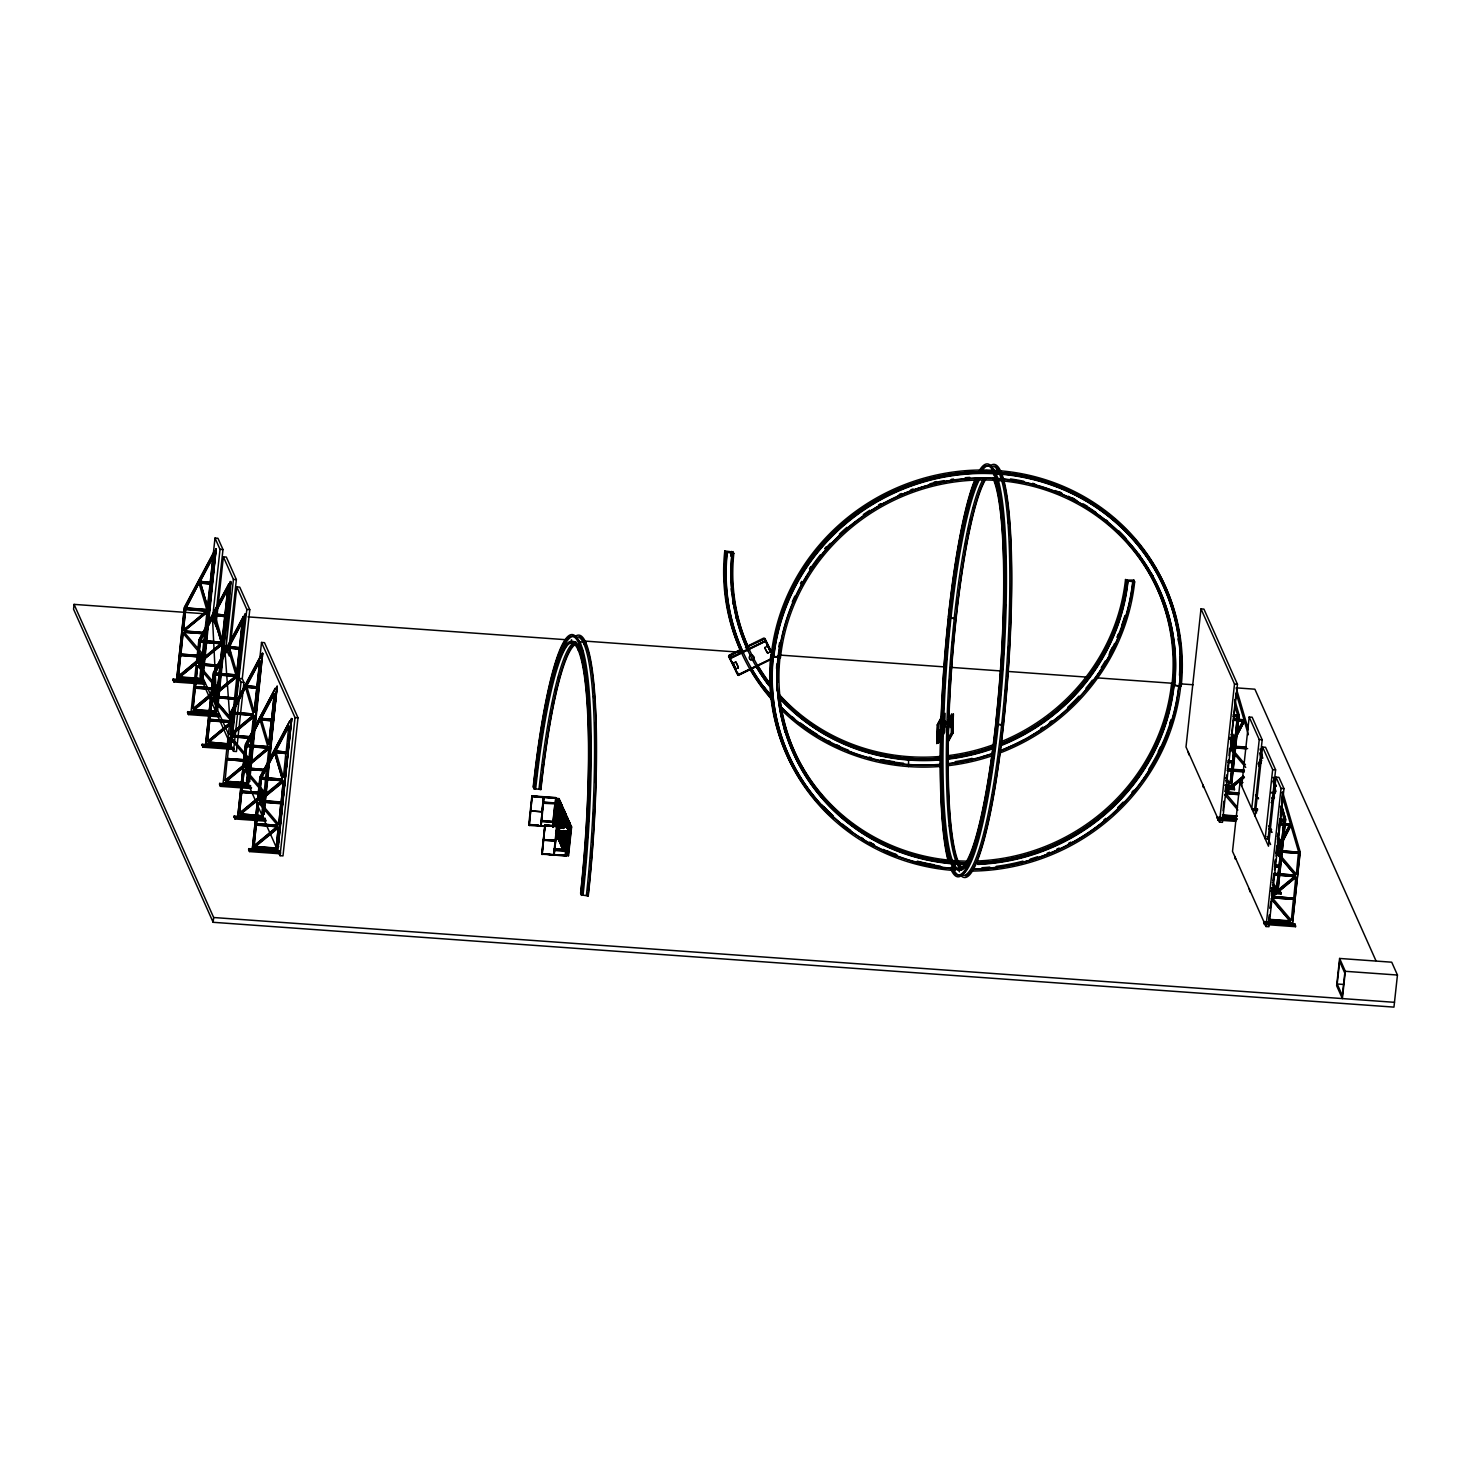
<?xml version="1.0" encoding="UTF-8"?>
<svg xmlns="http://www.w3.org/2000/svg" width="1471" height="1471" viewBox="0 0 1471 1471"><rect width="100%" height="100%" fill="white"/><g stroke="black" fill="none" stroke-linecap="round" stroke-linejoin="round"><path stroke-width="1.5" d="M938.682 736.732L939.362 730.002L938.847 731.105M944.161 726.784L944.676 725.828M945.136 723.567L950.045 723.934L951.02 720.441L950.854 727.612L951.498 720.514L951.002 721.636M947.618 742.046L952.656 732.852L953.208 714.41M936.825 743.168L943.04 732.227L936.788 743.609L937.523 724.89L936.77 742.873M554.88 813.408L556.406 799.36M558.686 833.634L555.633 833.34L558.502 833.45M554.824 826.15L557.325 801.474L554.714 825.727M560.083 836.797L557.031 836.484L559.881 836.521M557.454 801.566L560.341 801.916M558.134 810.356L559.679 813.334M562.86 842.791L561.536 839.794L558.447 839.628L561.536 810.907L562.933 814.29L566.004 814.327L564.386 827.658M560.616 808.609L559.09 822.785M561.37 845.696L564.294 846.211L561.352 845.899M563.062 814.217L561.499 828.338M563.228 843.655L561.848 840.382M566.721 824.128L567.42 817.471L564.331 817.196M566.096 838.562L566.74 832.531M566.648 828.136L567.126 823.539L570.215 823.76L567.089 852.5M568.542 826.867L565.452 856.14L541.769 853.787L544.987 825.029L571.612 826.904L568.505 855.626L541.788 853.787M541.769 853.511L554.181 855.166L557.252 826.592L545.263 825.819M565.158 855.203L565.728 856.214L568.891 826.647L555.339 797.815M944.308 721.286C946.221 735.941 941.569 717.83 950.965 724.835M944.731 721.323C944.106 718.823 948.17 727.373 951.057 722.243M950.928 726.417C951.461 729.156 948.078 720.165 944.621 725.35M942.966 731.62L942.801 732.668M952.969 732.337L952.822 733.385M560.249 842.718L558.447 839.573L559.403 830.784M561.665 811.128L559.863 826.445M564.459 817.416L563.338 828.449M567.144 823.686L570.215 824.054M943.481 713.472L937.248 725.001L943.389 713.674M942.929 732.062L943.407 713.858L942.874 732.448M948.078 729.083L948.611 726.49L948.06 730.848M542.229 811.698L530.884 810.907L542.211 811.918L543.424 796.951M997.448 472.651L997.43 470.573A207.098 198.401 -24 0 1 1180.404 684.493L1181.195 686.277L1179.521 686.148A205.407 196.783 -24 0 0 998.092 473.975L997.853 473.533M996.547 478.7L997.338 480.465A198.64 190.311 -24 0 1 1172.847 685.67L1174.52 685.799A200.332 191.929 -24 0 0 997.559 478.847L997.338 480.465A198.64 190.311 -24 0 0 780.457 657.555M209.084 614.087L74.065 604.379L73.55 609.178L213.148 922.299L1393.956 1007.12L1397.45 975.034L1391.731 962.199L1339.603 958.448L1336.643 985.735L1342.379 998.588L1345.34 971.301L1339.603 958.448M173.137 679.05L174.001 680.999L205.002 683.224L204.892 684.199L173.909 681.956L173.026 680.007L173.137 679.05L204.138 681.275M173.909 681.956L174.001 680.999M214.656 557.969L216.127 548.959L201.711 682.231L176.612 680.429L184.335 607.358L214.214 551.312L215.704 551.423L214.214 551.312L200.589 678.775L179.499 677.267L202.833 658.217M176.612 680.429L184.5 607.762L214.398 551.717L200.589 678.775M178.377 675.777L180.62 655.22L201.895 657.114L178.561 676.164L201.711 656.728M180.768 653.786L183.011 633.21L202.042 655.68L180.951 654.172L202.042 655.68M183.379 629.753L185.622 609.178L206.896 611.09L183.562 630.14L206.712 610.704M178.782 678.664L178.579 680.577L178.616 678.26L199.946 680.172L178.616 678.26M178.561 676.164L180.62 655.22M180.951 654.172L183.011 633.21M183.562 630.14L185.622 609.178M219.436 716.8L188.435 714.575L187.571 712.626L187.681 711.67L218.664 713.895M188.435 714.575L187.681 711.67M192.922 708.397L195.165 687.84L216.439 689.734L193.106 708.783L216.255 689.347M195.312 686.387L197.555 665.83L216.586 688.299L195.496 686.792L216.586 688.299M200.166 641.797L198.107 662.759L221.441 643.71L200.166 641.797L198.107 662.759M193.106 708.783L195.165 687.84M195.496 686.792L197.555 665.83M193.161 710.879L193.124 713.196L193.161 710.879L214.306 712.405L214.27 714.704L214.306 712.405M201.729 660.314L200.001 676.164L233.503 751.313L236.463 751.516L243.947 682.47L242.127 678.352M202.465 653.529L206.878 612.782M207.632 605.978L215.005 538.073L217.947 538.276L222.985 549.547L215.722 616.367M199.762 679.786L199.725 682.103L201.711 682.231M216.127 548.959L203.072 677.101L201.895 675.502L202.373 670.978M203.127 664.193L203.605 659.688M204.34 652.903L206.804 630.305M207.54 623.52L208.275 616.735M208.772 612.212L209.746 603.165M210.243 598.642L211.217 589.614M212.449 578.305L213.424 569.259M201.527 681.845L215.704 551.423M202.593 677.065L215.649 548.922M215.005 538.073L220.025 549.345L212.523 618.39L216.053 690.212M202.207 744.289L203.09 746.238L234.091 748.463L233.981 749.419L202.98 747.194L202.115 745.245L202.207 744.289L226.571 746.036M215.869 625.91L223.371 556.865L226.332 557.068L236.371 579.611L228.888 648.656L230.561 652.425M202.98 747.194L203.09 746.238M243.469 616.956L213.589 672.983L205.517 745.282L213.405 672.596L243.303 616.551L244.774 616.662L243.303 616.551L229.678 744.013L208.404 742.101L231.738 723.052L208.569 742.487M207.466 741.016L209.709 720.459L230.965 722.353L207.65 741.402L230.8 721.967M209.857 719.006L212.1 698.449L231.131 720.919L210.04 719.411L231.131 720.919M214.692 674.417L212.651 695.378L235.967 676.329L214.692 674.417L212.651 695.378M207.65 741.402L209.709 720.459M210.04 719.411L212.1 698.449M243.984 620.946L245.216 614.198L230.782 747.47L228.814 747.323L228.851 745.025L207.687 743.499L207.65 745.815L205.517 745.282M222.176 639.977L227.711 588.988L214.38 613.977L225.1 615.135L214.38 613.977M217.359 690.837L194.043 709.868L215.134 711.394L228.759 583.932L230.23 584.042L228.759 583.932L198.879 639.977L190.973 712.663L192.94 712.81M215.134 711.394L228.943 584.336L199.045 640.381M227.233 608.663L230.671 581.578L217.616 709.721L216.439 708.121L217.175 701.336M218.885 685.523L221.588 660.644M222.323 653.878L223.059 647.093M223.555 642.57L225.265 626.738M225.762 622.233L226.736 613.186M230.671 581.578L216.237 714.851L214.104 714.318M217.138 709.684L230.175 581.541M223.371 556.865L233.429 579.409L225.927 648.454L230.873 583.104M233.503 751.313L241.005 682.268L239.332 678.499L242.274 678.719L249.776 609.674L239.736 587.131L236.776 586.911L229.274 655.956L223.905 643.912M251.431 788.566L220.429 786.341L219.565 784.374L219.657 783.418L250.658 785.643M220.429 786.341L219.657 783.418M225.1 780.549L227.141 759.588L248.415 761.5L225.1 780.549L248.25 761.114M227.472 758.54L229.531 737.596L248.581 760.066L227.472 758.54L248.581 760.066M230.083 734.507L232.142 713.564L253.417 715.476L230.083 734.507L253.251 715.071M236.721 672.596L242.255 621.608L228.924 646.596L239.626 647.736L228.924 646.596M225.137 782.646L225.1 784.944L225.137 782.646L246.301 784.153L246.264 786.47L246.301 784.153M232.197 729.432L233.926 713.619M234.404 709.096L237.603 679.712M238.1 675.189L238.578 670.666M239.074 666.142L243.487 625.451M230.616 747.084L244.774 616.662M236.776 586.911L246.834 609.454L231.664 742.303L244.719 614.161M213.148 922.299L213.663 917.518L74.065 604.379M265.975 821.186L234.974 818.961L234.11 816.993L234.202 816.037L265.203 818.262M234.974 818.961L234.202 816.037M275.298 688.318L245.583 744.749L237.677 817.435L245.4 744.363L275.298 688.318L276.769 688.428L262.776 819.237L276.769 688.428M239.46 812.764L241.685 792.207L262.96 794.119L239.626 813.15L262.794 793.715M241.851 790.773L244.076 770.216L263.125 792.685L242.016 791.159L263.125 792.685M244.462 766.74L246.687 746.183L267.961 748.077L244.627 767.127L267.796 747.691M239.626 813.15L241.685 792.207M242.016 791.159L244.076 770.216M244.627 767.127L246.687 746.183M239.681 815.265L239.644 817.563L239.681 815.265L260.845 816.773L260.808 819.09L260.845 816.773M253.656 714.888L246.54 780.531L280.042 855.681L282.984 855.901L297.988 717.811L264.486 642.662L261.525 642.441L259.815 658.291M254.17 711.743L259.705 660.755L246.374 685.743L257.076 686.883L259.871 661.141L246.558 686.13M256.929 688.318L254.336 712.129L247.018 687.233L256.929 688.318L247.018 687.233M247.128 783.142L249.187 762.199L225.854 781.248L247.128 783.142L249.187 762.199M251.798 738.166L249.739 759.11L251.798 738.166L230.69 736.658L251.964 738.552M252.129 737.118L254.189 716.175L230.855 735.206L252.129 737.118L254.189 716.175M261.673 657.813L262.665 653.326L249.61 781.487L248.415 779.887L249.408 770.841M249.886 766.317L250.879 757.271M251.376 752.747L255.292 716.579M255.789 712.074L256.763 703.028M257.26 698.504L258.252 689.458M258.731 684.934L261.194 662.336M262.665 653.326L248.231 786.617L246.098 786.084M249.114 781.45L262.169 653.289M248.636 849.613L279.637 851.838L280.52 853.805L249.518 851.58L248.636 849.613L248.746 848.657L279.747 850.882M249.518 851.58L248.746 848.657M254.391 848.271L275.555 849.778L254.226 847.884L254.189 850.183L252.221 850.036L260.11 777.368L289.824 720.937L291.479 721.434L290.008 721.323M254.005 845.384L256.23 824.826L277.504 826.739L254.17 845.77L277.32 826.334M256.395 823.392L258.62 802.835L277.651 825.286L256.561 823.778L277.651 825.286M261.231 778.803L259.172 799.746L282.506 780.696L261.231 778.803L259.172 799.746M254.226 847.884L254.189 850.183M254.17 845.77L256.23 824.826M256.561 823.778L258.62 802.835M268.715 744.344L271.289 720.551L261.562 719.852L268.88 744.749L271.289 720.551M271.62 719.503L274.25 693.374L260.919 718.363L271.62 719.503L274.415 693.76L261.103 718.749M261.654 815.761L263.714 794.818L240.398 813.868L261.654 815.761L240.398 813.868M245.234 769.259L264.265 791.729L266.325 770.786L245.234 769.259L266.325 770.786M266.656 769.738L268.715 748.794L245.4 767.825L266.656 769.738L245.4 767.825M263.199 810.245L263.953 803.46M264.431 798.937L267.134 774.077M267.63 769.554L268.605 760.507M269.101 755.984L270.811 740.17M271.308 735.647L272.3 726.6M272.779 722.077L273.771 713.03M274.985 701.741L275.978 692.694M263.658 814.07L277.21 685.946L264.155 814.107L262.96 812.488M290.523 725.313L291.754 718.565L277.32 851.838L275.353 851.709L275.371 849.392M285.834 753.17L283.425 777.368L276.107 752.472L285.999 753.557L276.107 752.472M286.165 752.122L288.794 725.975L275.463 750.964L286.165 752.122L275.463 750.964M276.199 848.381L278.258 827.438L254.924 846.469L276.199 848.381L278.258 827.438M280.869 803.405L278.81 824.348L280.869 803.405L259.779 801.879L281.053 803.791M281.2 802.357L283.259 781.395L259.926 800.445L281.2 802.357L283.259 781.395M277.743 842.846L281.917 804.435M282.414 799.911L285.613 770.528M286.091 766.005L287.084 756.958M287.562 752.435L288.555 743.388M289.051 738.883L290.026 729.837M291.313 721.029L277.32 851.838M291.754 718.565L278.203 846.671L291.258 718.528M280.042 855.681L295.027 717.591L261.525 642.441M545.741 826.5L529.137 825.415L532.171 795.976L529.303 825.433L528.769 824.643L531.914 795.903L555.56 797.558M542.008 812.213L542.799 802.964M540.703 826.022L543.774 797.447L531.895 795.903L532.355 796.694M540.684 826.261L543.7 796.749L544.344 797.742M544.031 797.006L541.126 826.316M556.774 826.573L545.134 825.102L542.119 854.541L545.042 825.01M552.452 826.297L554.843 804.196M552.6 826.849L555.652 798.275L544.325 797.447M553.004 826.996L555.928 798.348M553.243 827.015L556.351 798.496M555.468 814.916L556.976 800.904M555.063 826.15L557.693 801.493L560.157 801.658L557.546 826.334M556.424 820.653L557.362 811.882M557.858 807.597L558.815 798.679L571.355 827.088M556.626 820.726L557.583 811.882M558.061 807.616L559.017 798.624L531.895 796.16M557.785 826.353L560.414 801.75M557.16 836.65L560.249 807.763M557.435 836.65L560.488 807.781M559.201 826.886L561.536 804.839L559.072 804.655L553.905 855.387L557.233 826.794M559.403 827.015L561.83 804.913L558.906 804.692L553.666 855.111M558.833 839.812L559.734 830.729M560.267 826.537L561.885 810.926M580.365 645.254L580.015 648.509L578.36 648.38A200.332 28.004 -85.9 0 0 534.01 788.621L540.887 789.541A198.64 27.765 -85.9 0 1 575.933 644.077M560.874 827.916L561.536 821.241M562.308 814.86L562.952 807.965M561.076 827.952L561.738 821.241M562.51 814.86L563.209 808.039L560.12 807.763M561.15 831.759L559.973 842.92L562.878 843.067L564.11 832.016M560.23 842.938L561.407 831.777M561.738 828.357L563.283 814.088M561.977 827.07L563.411 814.897M561.278 839.996L561.959 835.271M562.731 826.702L564.349 811.109M562.032 835.454L561.499 839.941L563.283 844.189M562.97 826.739L564.625 811.22M561.37 846.082L562.786 832.641L561.646 846.082M563.522 828.449L564.699 817.214L567.42 817.766M563.871 831.961L562.621 842.993L561.315 839.776L558.851 839.592M564.368 827.658L565.747 814.272L564.423 811.257L561.922 811.293M564.551 831.52L562.658 848.988L555.615 833.358M565.011 827.18L565.747 820.377L568.799 820.616L570.215 823.76M567.144 852.334L565.747 849.227L562.639 849.172L564.864 831.464M565.14 827.18L566.096 820.358M563.025 849.245L564.901 831.464M565.416 827.254L566.151 820.524L567.53 823.852L569.957 823.981M565.066 837.348L565.765 830.802M566.905 822.436L567.144 817.398M565.269 837.348L565.986 830.747M564.404 850.091L566.372 831.74M564.607 850.036L566.574 831.759M566.831 828.191L567.493 823.521M565.489 849.429L566.39 842.534M568.56 820.542L566.648 840.198M553.832 854.688L565.158 855.497L568.836 820.91M566.905 852.536L569.957 823.705M571.355 826.831L568.229 855.552L565.471 849.043L563.044 849.024M981.525 471.4A205.407 28.703 -85.9 0 1 995.738 472.908A205.407 28.703 -85.9 0 1 998.239 724.357L997.761 722.813L995.793 722.463A198.64 27.765 -85.9 0 0 993.366 479.289L993.55 477.652L995.205 477.762A200.332 28.004 -85.9 0 1 1004.013 528.677M951.038 869.508L951.222 867.89A205.407 28.703 -85.9 0 0 996.676 724.008L996.878 724.449A207.08 28.942 -85.9 0 1 951.038 869.508L955.488 869.839M995.205 477.762L995.738 472.89L994.065 472.779L994.249 471.143L1000.924 471.621L1000.74 473.257L999.066 473.129M951.038 867.338A205.407 196.783 -24 0 0 954.127 867.596L954.55 860.645L954.955 863.606M772.643 655.349L770.767 654.779L771.558 656.562A207.08 198.401 -24 0 0 954.532 870.538L954.789 865.224M1200.998 608.884L1185.994 746.974L1219.496 822.124L1222.438 822.344L1237.442 684.254L1203.94 609.104L1200.998 608.884L1234.5 684.033L1219.496 822.124M1188.145 751.957L1188.917 754.862L1189.028 753.906M1202.69 784.558L1203.462 787.481L1203.572 786.525M1235.714 821.37L1218.006 820.101L1217.234 817.177L1237.166 818.611M1218.006 820.101L1218.098 819.145L1235.824 820.413M1223.045 810.76L1223.854 801.217M1243.491 776.32L1225.159 791.288L1225.656 786.728M1226.152 782.149L1226.722 774.904M1228.542 760.158L1227.55 769.296L1244.429 770.51M1229.039 755.579L1229.609 748.334L1245.735 767.402M1235.401 817.306L1222.714 816.405L1222.677 818.703M1233.158 720.165L1230.583 743.977L1242.903 720.882L1233.158 720.165L1243.069 721.268L1230.749 744.363M1225.086 784.999L1229.333 785.312L1229.296 787.61L1231.264 787.757L1239.152 715.071L1234.665 699.663M1232.312 762.327L1230.252 783.271L1232.496 762.714L1228.101 762.015M1228.432 760.967L1232.643 761.279L1234.702 740.336L1231.374 743.039M1237.313 716.303L1235.254 737.247L1237.497 716.69L1233.103 715.991M1232.643 761.279L1234.702 740.336M1231.08 787.371L1238.987 714.685M1225.6 789.081L1234.463 789.706L1233.691 786.801L1227.053 786.323M1234.463 789.706L1233.691 786.801M1240.016 782.315L1232.514 851.36L1266.016 926.509L1268.977 926.712L1283.981 788.621L1278.943 777.35L1276.001 777.148L1268.498 846.193L1240.016 782.315L1242.977 782.517M1241.689 786.066L1249.192 717.021L1252.152 717.223L1262.192 739.784L1254.689 808.829L1256.565 813.022M1234.684 856.324L1235.456 859.248L1235.548 858.273M1249.192 717.021L1259.25 739.564L1251.747 808.609L1257.484 808.94M1255.094 816.129L1262.596 747.084L1265.556 747.286L1275.596 769.829L1268.094 838.875L1265.152 838.672L1272.654 769.627L1262.596 747.084M1249.228 888.944L1249.982 891.849L1250.093 890.893M1263.663 922.519L1263.754 921.563L1294.756 923.788L1295.528 926.693L1264.527 924.468L1263.663 922.519L1294.645 924.744L1295.528 926.693M1264.527 924.468L1264.637 923.512L1295.638 925.737M1266.016 926.509L1281.02 788.419L1276.001 777.148M1271.146 898.744L1290.177 921.214L1269.087 919.688L1269.399 914.741M1270.098 908.343L1270.889 901.024M1271.606 894.35L1272.36 887.546M1273.095 880.724L1273.831 873.921M1274.566 867.118L1275.412 859.377M1276.056 853.511L1276.865 845.99M1277.527 839.886L1278.336 832.549M1279.016 826.279L1279.788 819.126M1280.487 812.654L1281.223 805.851M1281.977 799.047L1282.712 792.244L1281.903 801.713M1269.087 919.688L1269.583 915.127M1270.319 908.343L1271.073 901.429M1272.525 887.932L1271.698 895.655L1295.013 876.624L1273.739 874.712L1295.013 876.624M1273.169 881.956L1274.015 874.307M1274.493 869.784L1275.559 859.965M1275.982 856.159L1277.049 846.395M1277.453 842.552L1278.501 832.954M1278.943 828.945L1279.954 819.512M1280.414 815.32L1281.425 806.071M1282.712 792.244L1300.217 852.077L1292.329 924.744L1290.361 924.615L1290.398 922.299L1269.234 920.772L1269.197 923.089M1275.853 889.679C1275.853 895.085 1276.791 886.038 1271.624 889.385M1278.851 866.695L1276.791 887.657L1279.016 867.099L1274.622 866.401M1279.182 865.647L1281.241 844.703L1279.182 865.647L1274.952 865.353M1283.852 820.671L1281.793 841.614L1284.018 821.057L1279.623 820.358M1281.829 806.237L1285.691 819.457L1277.784 892.125L1285.507 819.053L1281.664 805.851M1272.139 893.449L1280.984 894.092L1280.211 891.169L1271.367 890.525M1280.984 894.092L1280.211 891.169M1290.398 922.299L1290.361 924.615M1272.286 897.806L1291.336 920.276L1293.395 899.314L1272.286 897.806L1293.395 899.314M1293.726 898.266L1295.786 877.323L1272.452 896.372L1293.726 898.266L1272.452 896.372M1277.288 851.764L1296.337 874.234L1298.397 853.29L1277.288 851.764L1298.397 853.29M1300.051 851.672L1292.329 924.744M1294.645 924.744L1294.756 923.788M1337.194 983.989L1339.64 961.501L1344.788 973.03L1342.343 995.536L1337.194 983.989L1343.795 984.467M565.287 825.911L563.871 823.006M952.675 732.76L953.41 713.95L948.17 723.456M943.665 729.781L943.647 726.141M735.574 668.753L733.238 662.961M568.817 827.493L544.932 825.066L541.935 853.787M555.321 803.865L543.682 803.295M728.697 656.636L741.421 649.575L728.972 655.864M765.692 649.686L764.773 647.516M946.625 727.152L946.588 731.418M952.84 733.294L947.82 742.469M553.317 821.425L541.751 820.561M939.436 734.709L939.123 737.118L939.951 733.753M730.112 658.548L765.104 641.025L771.65 653.198M185.953 608.13L198.971 582.994L185.953 608.13L206.804 609.638L198.971 582.994M199.854 581.358L210.555 582.516L199.854 581.358L213.166 556.369L207.816 607.744L200.479 582.865L210.39 583.95L200.663 583.251M200.019 581.762L213.35 556.774M200.313 640.363L213.516 615.614L221.349 642.257L200.313 640.363L221.349 642.257M200.497 640.749L213.681 616.018M214.564 614.363L227.895 589.375L222.36 640.363L215.023 615.466L224.934 616.57L215.023 615.466M215.023 673.369L228.06 648.233L215.023 673.369L235.893 674.876L228.06 648.233M229.108 646.983L242.439 621.994L236.886 672.983L229.568 648.086L239.479 649.189L229.568 648.086M260.753 655.698L262.408 656.195L260.753 655.698L230.855 711.743L222.967 784.411L224.934 784.558M231.039 712.129L260.919 656.084M232.473 712.516L245.51 687.38L232.473 712.516L253.343 714.005L245.51 687.38M247.018 745.135L260.036 719.999L247.018 745.135L267.869 746.624L260.036 719.999M289.824 720.937L259.944 776.982L252.221 850.036M261.397 777.35L274.581 752.619L282.414 779.244L261.397 777.35L282.414 779.244M261.562 777.754L274.764 753.005M275.629 751.368L288.96 726.38M1231.337 746.367L1244.356 721.231L1231.337 746.367L1245.937 747.415M1258.293 763.872L1260.353 760.011L1258.477 764.258M1258.753 766.078L1261.805 760.378M1258.937 766.483L1260.96 762.658M1271.808 798.404L1274.897 792.63L1270.999 792.354M1271.992 798.79L1275.063 793.016L1271.165 792.74M1271.275 802.504L1274.309 796.804M1271.44 802.89L1274.493 797.19M1277.288 848.749L1289.607 825.636L1279.696 824.551L1289.423 825.249L1277.104 848.344L1282.638 797.374L1290.545 824.256L1279.844 823.116L1290.545 824.256M1277.858 850.734L1290.894 825.599L1277.858 850.734L1298.728 852.242L1290.894 825.599M738.295 667.816L737.523 665.113M947.71 721.139L951.737 713.84L951.241 732.852L948.151 738.718M948.372 723.475L953.208 714.483M733.091 663.237L735.739 661.876L738.405 667.742M770.142 651.91L767.457 653.124L764.736 647.773M567.88 832.384L556.148 831.538M554.236 848.914L565.673 849.392L568.505 855.644M184.316 630.838L207.65 611.789L184.316 630.838L205.591 632.751L184.5 631.224M179.499 677.267L221.257 643.323M198.861 663.458L222.195 644.408L198.861 663.458L220.135 665.37L199.026 663.844M194.043 709.868L235.801 675.943M213.405 696.077L236.739 677.028L213.405 696.077L234.68 697.971L213.571 696.463M231.021 735.61L254.354 716.561M226.019 781.634L249.353 762.585M245.565 768.23L268.715 748.794M240.564 814.254L282.322 780.31M260.11 800.831L283.443 781.8M255.108 846.873L278.442 827.824M1230.436 741.954L1233.783 739.233L1230.62 742.34M1231.54 743.443L1234.886 740.722M1243.308 775.934L1225.159 791.288M1238.747 793.292L1225.913 791.986L1244.245 777.019M1226.097 792.373L1244.429 777.424M1271.514 895.269L1294.848 876.22M1272.617 896.758L1295.786 877.323M738.24 667.705L735.739 668.79L733.827 665.149M540.813 826.261L540.409 825.305M544.252 797.539L532.428 796.859M741.237 649.226L728.954 655.294L728.752 656.838M747.378 646.174L763.762 638.065L765.085 638.874M745.521 647.553L764.957 638.69M745.54 647.626L764.534 638.671M771.576 659.118L738.387 675.41L728.568 656.397M765.067 647.35L767.77 646.155M767.954 653.142L766.281 650.881M737.633 672.67L736.622 672.486M554.438 848.896L566.041 849.962M565.269 855.46L568.302 855.405M737.615 673.185L736.511 672.321M557.73 801.64L560.157 801.952M559.145 804.766L561.628 804.931M993.366 479.27L997.816 479.601M740.759 651.083A207.098 198.401 -24 0 1 724.78 550.945L731.565 551.864A200.332 191.929 -24 0 0 731.142 556.277M731.032 555.836A200.332 191.929 -24 0 1 731.455 551.423L733.827 553.317A198.64 190.311 -24 0 0 769.094 682.949M1001.034 741.752A198.64 190.311 -24 0 0 1125.517 579.537L1127.393 580.089A200.332 191.929 -24 0 1 1123.715 602.007M1000.059 752.931A207.098 198.401 -24 0 0 1134.656 581.891L1133.865 580.126L1127.393 580.089M742.818 651.708A205.407 196.783 -24 0 1 726.968 552.397L733.827 553.317M1002.247 744.583A200.332 191.929 -24 0 0 1127.779 580.971L1134.656 581.891M1001.825 743.535A198.64 190.311 -24 0 0 1126.308 581.302L1127.797 580.971M771.595 696.849A205.407 196.783 -24 0 1 727.244 552.839L725.479 552.71L724.688 550.945M220.025 549.345L222.985 549.547M950.358 616.588L948.611 616.57A205.407 28.703 -85.9 0 1 975.806 479.031M961.354 869.692A200.332 28.004 -85.9 0 1 954.311 618.169L956.15 618.721L949.2 617.894A200.332 28.004 -85.9 0 1 978.123 478.829M951.222 867.89L952.895 868L953.429 863.128L951.755 863.017L951.921 861.381A198.64 27.765 -85.9 0 1 949.494 618.261L955.874 618.372M233.429 579.409L236.371 579.611M246.834 609.454L249.776 609.674M185.769 607.744L206.804 609.638M1234.5 684.033L1237.442 684.254M185.787 609.582L206.896 611.09M245.418 615.724L245.216 614.198M247.992 616.882L566.078 639.72M584.392 641.043L740.005 652.223M781.193 655.165L945.963 667.007M950.542 667.338L1000.887 670.96M1007.745 671.438L1087.841 677.193M1096.998 677.855L1172.516 683.28M1179.374 683.776L1193.11 684.75M1236.596 687.876L1254.892 689.2L1375.881 960.581M977.075 861.013A198.64 190.311 -24 0 0 1171.578 683.647L1173.251 683.758A200.332 191.929 -24 0 1 1170.493 701.318M959.276 869.196A205.407 196.783 -24 0 1 773.323 656.673L772.036 656.949L771.245 655.183L773.102 655.753M1174.52 685.799L1174.318 685.357A200.332 191.929 -24 0 0 997.356 478.406A200.332 191.929 -24 0 0 778.6 657.004L780.365 657.555L779.575 655.79L778.104 656.103M1082.27 505.27A198.64 190.311 -24 0 1 1172.056 683.905L1173.729 684.015A200.332 191.929 -24 0 0 1174.465 675.189M964.038 864.047A200.332 191.929 -24 0 1 778.122 656.599L773.231 656.673M977.682 863.955A200.332 191.929 -24 0 0 1173.84 685.081L1179.043 685.891A205.407 196.783 -24 0 1 973.25 869.416M771.558 656.562L779.906 657.151L779.115 655.386L777.644 655.698M977.866 862.778A198.64 190.311 -24 0 0 1172.369 685.412L1180.698 686.001L1179.926 684.236M580.549 643.618L578.875 643.507A205.407 28.703 -85.9 0 0 533.421 787.298L535.683 788.732L534.01 788.621M583.877 643.857L585.55 643.985L585.734 642.367L579.059 641.889A207.08 28.942 -85.9 0 0 533.219 786.856L533.421 787.298M215.483 618.592L212.523 618.39L221.275 638.009M582.626 650.329L578.177 650.017L578.36 648.38A200.332 28.004 -85.9 0 1 580.788 893.633L582.461 893.761M184.169 632.273L205.26 633.799L184.169 632.273L203.035 654.356M1233.305 714.557L1237.644 715.255L1233.47 714.943M200.332 642.202L221.441 643.71M1233.268 716.377L1237.497 716.69M1233.489 719.135L1244.025 719.889L1236.118 692.988L1233.323 718.731L1244.025 719.889M180.786 655.606L201.895 657.114M1229.719 737.486L1234.114 738.185L1229.885 737.89M1259.25 739.564L1262.192 739.784M198.695 664.892L219.804 666.4L198.695 664.892L217.561 686.975M1229.554 738.938L1233.783 739.233M1229.738 739.325L1233.948 739.619M979.87 471.272A205.407 28.703 -85.9 0 1 996.566 724.21L998.349 724.137A205.407 28.703 -85.9 0 1 951.314 863.882M1001.586 724.596L1003.553 724.946L996.878 724.449M996.584 724.247L1003.259 724.725M214.858 672.983L235.893 674.876M1231.153 745.981L1245.753 747.029M1245.698 748.849L1230.767 747.397L1247.647 748.61M214.876 674.803L235.967 676.329M201.895 675.502L228.704 734.562M179.315 676.862L200.424 678.388M241.005 682.268L243.947 682.47M176.428 680.043L178.396 680.19M173.026 680.007L204.028 682.231M246.374 685.743L257.076 686.883M275.463 688.704L276.934 688.814M1228.248 760.581L1232.477 760.893M195.33 688.226L216.439 689.734M1228.267 762.419L1232.496 762.714M1272.654 769.627L1275.596 769.829M1227.366 768.892L1244.245 770.105M213.24 697.511L234.349 699.019L213.24 697.511L232.289 719.981L213.424 697.898M1227.219 770.344L1244.098 771.558M1227.384 770.73L1244.264 771.944M216.439 708.121L216.255 694.698M193.859 709.482L214.95 711.008M232.308 712.129L253.343 714.005M295.027 717.591L297.988 717.811M1281.02 788.419L1283.981 788.621M193.326 711.284L214.49 712.791M253.417 715.476L232.142 713.564M1225.269 785.385L1229.333 785.312M187.571 712.626L218.572 714.851M1226.943 787.279L1233.581 787.757M260.919 718.363L271.455 719.117M188.545 713.619L219.547 715.844M1225.711 788.107L1234.555 788.75M1281.406 792.52L1282.877 792.63M271.473 720.937L261.562 719.852M1225.913 791.986L1238.582 792.906M1238.6 794.726L1225.766 793.421L1238.417 794.34M209.875 720.845L230.965 722.353M230.855 735.206L251.946 736.732M1253.439 809.032L1257.65 809.344M1253.108 810.08L1257.319 810.392M1253.274 810.484L1257.503 810.778M231.462 740.777L231.664 742.303M246.852 744.749L267.869 746.624M1279.825 818.924L1284.183 819.623L1280.009 819.329M208.404 742.101L229.678 744.013M1222.364 814.934L1237.148 815.982M1222.548 815.32L1237.313 816.387M246.871 746.569L267.961 748.077M1279.807 820.763L1284.018 821.057M226.902 745.264L207.687 743.499M1235.585 817.711L1222.714 816.405M202.115 745.245L233.117 747.47M1217.124 818.152L1237.056 819.568M248.415 761.5L227.141 759.588M540.887 789.541L539.011 788.989A200.332 28.004 -85.9 0 1 575.768 641.779M532.134 796.197L555.56 797.852M1277.692 850.348L1298.728 852.242M558.778 798.882L556.277 798.643L558.998 798.9M261.415 779.189L282.506 780.696M248.415 779.887L249.61 781.487M557.491 801.86L560.396 802.063M543.81 802.118L555.174 802.927M543.81 802.412L555.155 803.166M225.854 781.248L246.944 782.756M559.127 804.986L561.812 805.189M225.32 783.032L246.466 784.558M563.136 808.186L560.525 808.149M219.565 784.374L250.548 786.617M558.428 809.418L559.734 812.672L558.594 809.657M220.54 785.385L251.541 787.61M561.885 811.201L564.607 811.183M554.53 813.206L556.038 816.46M1274.787 864.966L1278.998 865.261M563.319 814.419L566.004 814.621M241.869 792.593L262.96 794.119M1274.805 866.787L1279.016 867.099M555.964 815.89L557.307 818.887M565.912 820.726L568.597 820.91M259.926 800.445L281.035 801.971M541.383 820.781L552.765 821.682M564.202 822.252L565.544 825.268M1273.904 873.278L1295.179 875.171L1274.07 873.664M541.696 821.498L553.114 822.179L541.733 821.296M560.157 825.562L558.704 822.638L560.267 825.893M562.97 826.095L561.407 822.841L563.062 825.764M544.914 825.323L568.486 826.996M568.891 826.923L571.392 827.088M538.11 825.102L528.843 824.477L529.339 825.396M557.252 826.573L568.578 827.401M545.796 826.371L528.769 824.643L538.588 825.341M556.406 830.545L567.806 831.409L556.406 830.545M556.737 831.538L568.119 832.126M565.71 837.753L564.386 834.756L565.691 837.992M567.254 835.197L570.013 841.577L568.413 838.544M956.757 863.367L958.43 863.495L958.596 861.859L951.921 861.381A198.64 27.765 -85.9 0 0 995.885 722.243L996.088 722.684A200.332 28.004 -85.9 0 1 951.755 863.017A200.332 28.004 -85.9 0 1 949.291 617.82L950.965 617.912L950.284 616.68A205.407 28.703 -85.9 0 1 950.781 612.175M1271.238 887.896L1275.633 888.594L1271.422 888.282M239.865 815.651L261.011 817.177M1271.79 889.771L1276.037 890.065M561.481 839.628L563.485 844.428M237.511 817.03L239.479 817.177M260.624 818.703L262.592 818.832M1270.779 891.242L1277.619 891.739M234.11 816.993L265.093 819.218M554.916 840.18L543.59 839.592L554.898 840.419M1271.257 891.5L1280.119 892.125M235.084 818.005L266.067 820.23M543.902 840.327L555.211 841.136M1272.231 892.492L1281.094 893.118M256.414 825.213L277.504 826.739M565.71 850.606L554.328 849.723L565.691 850.532M542.137 854.265L565.581 855.221L565.728 856.214M254.924 846.469L276.033 847.995M1268.903 919.301L1289.993 920.828M1290.563 922.685L1269.234 920.772M249.61 850.606L280.612 852.849M540.022 747.893A205.407 28.703 -85.9 0 1 582.902 650.256A205.407 28.703 -85.9 0 1 583.049 895.067L581.394 894.975L588.253 895.894A207.08 28.942 -85.9 0 0 575.694 636.097M1345.34 971.301L1397.45 975.034M213.663 917.518L1394.49 1002.321M557.693 801.493L560.157 801.658M566.868 852.205L565.544 849.208M750.412 659.725L750.762 659.891A2.519 2.409 -24 0 0 754.09 658.236A2.39 2.298 -24 0 0 754.163 657.151L752.6 655.275A2.519 2.409 -24 0 0 749.438 658.695M737.78 674.84L771.392 658.751L738.313 674.987L728.936 656.213M735.849 661.932L736.934 663.917M1232.183 733.459L1235.254 737.247M1231.025 734.397L1234.114 738.185M1230.767 747.397L1245.441 764.773M1255.462 795.02L1258.367 798.422M1255.646 795.425L1258.551 798.808M1268.554 825.948L1271.624 829.736M1277.269 836.135L1281.793 841.614M1225.729 777.791L1230.252 783.271M1268.848 828.596L1271.753 831.979M1277.563 838.783L1280.634 842.57L1277.729 839.169M1269.032 828.982L1271.937 832.384M1226.023 780.439L1228.929 783.822M1225.766 793.421L1237.552 807.395M1294.995 874.785L1276.129 852.72L1295.179 875.171M1237.847 810.043L1224.773 794.763M1272.433 882.563L1276.791 887.657M1272.562 884.807L1275.467 888.208M1272.728 885.193L1275.633 888.594M1271.312 899.13L1290.177 921.214M230.69 736.658L249.739 759.11M259.779 801.879L278.81 824.348M939.987 732.429L939.767 730.021L939.473 733.367M737.504 674.527L729.616 657.794L765.876 640.639M766.06 641.08L729.671 658.843M733.827 665.297L732.319 662.079M769.609 650.017C765.986 642.331 775.327 661.876 767.071 644.739M734.121 665.701L734.765 667.007L732.264 661.968M764.883 638.414L772.827 654.558M764.497 638.616L771.484 652.591M767.127 644.85L768.763 648.288M556.994 826.812L556.516 825.856L557.27 826.867M1267.064 836.576L1270.613 844.519M1179.521 686.148L1179.319 685.707A205.407 196.783 -24 0 0 997.89 473.533A205.407 196.783 -24 0 0 773.581 656.636M1173.84 685.081L1174.042 685.523A200.332 191.929 -24 0 1 977.884 864.396M1125.536 579.537L1126.326 581.302M1172.056 683.905L1172.847 685.67M1171.578 683.647L1172.369 685.412M1002.468 722.96L1002.652 723.401A200.332 28.004 -85.9 0 0 1003.13 718.97M778.508 696.941A200.332 191.929 -24 0 0 909.041 759.624L909.243 760.066M954.035 867.596L954.458 870.538M907.736 764.81L908.526 766.575L908.618 756.682L908.637 758.742A200.332 191.929 -24 0 0 940.447 758.521M778.03 656.599L778.233 657.041A200.332 191.929 -24 0 0 964.222 864.488M559.035 798.624L571.575 827.051M555.376 797.595L568.781 827.64M568.284 826.739L568.578 827.695M558.392 809.418L559.955 812.672M554.751 813.224L557.509 819.126M564.368 834.756L567.273 841.596L565.71 838.341M588.253 895.894L586.396 895.324A205.407 28.703 -85.9 0 0 577.827 636.796M566.004 851.544L554.641 850.44M555.983 833.174L562.768 849.19M580.806 893.651L580.604 893.21A198.64 27.765 -85.9 0 0 578.177 649.998A198.64 27.765 -85.9 0 0 534.212 789.063M543.921 840.07L555.229 840.842M230.303 738.166L232.161 742.34M263.456 812.525L264.155 814.107M278.699 846.708L277.504 845.108L278.203 846.671M564.588 834.774L565.93 837.771M1273.481 777.626L1276.056 786.433M1273.298 777.24L1275.872 786.047M1272.856 781.064L1276.019 791.637M1280.358 806.494L1284.183 819.623M1260.04 749.015L1262.798 758.227M1259.691 752.913L1261.474 759.018M1236.173 687.858L1248.383 729.69M1244.356 721.231L1248.364 734.746M1234.923 706.117L1237.644 715.255M274.581 752.619L282.248 778.858M213.516 615.614L221.165 641.871M200.479 582.865L207.632 607.358M224.603 645.475L230.156 722.629M750.633 659.633A2.39 2.298 -24 0 1 749.677 658.64M569.682 642.367A205.407 28.703 -85.9 0 1 570.086 641.779M571.244 640.198A205.407 28.703 -85.9 0 1 571.649 639.738M579.5 636.906A205.407 28.703 -85.9 0 1 588.051 895.434M540.593 783.271A205.407 28.703 -85.9 0 1 541.107 778.784M542.155 769.94A205.407 28.703 -85.9 0 1 542.707 765.564M550.779 712.718A205.407 28.703 -85.9 0 1 551.147 710.732M552.269 704.903A205.407 28.703 -85.9 0 1 552.636 703.009M555.358 690.138A205.407 28.703 -85.9 0 1 555.762 688.391M558.189 678.37A205.407 28.703 -85.9 0 1 558.594 676.789M535.683 788.75A200.332 28.004 -85.9 0 1 565.967 647.332A200.332 28.004 -85.9 0 1 589.172 704.848M589.503 710.548A200.332 28.004 -85.9 0 1 589.816 789.449M589.154 806.696A200.332 28.004 -85.9 0 1 588.345 822.307M587.665 833.579A200.332 28.004 -85.9 0 1 586.984 843.269M586.138 854.559A200.332 28.004 -85.9 0 1 585.495 862.337M584.686 871.402A200.332 28.004 -85.9 0 1 583.84 880.394M582.921 889.311A200.332 28.004 -85.9 0 1 582.461 893.743M535.591 782.903A205.407 28.703 -85.9 0 1 538.827 756.59M581.376 894.956A205.407 28.703 -85.9 0 0 578.875 643.507L579.059 641.889A207.08 28.942 -85.9 0 1 581.578 895.398M541.972 769.351A207.08 28.942 -85.9 0 1 542.523 764.938M595.038 734.507A198.64 27.765 -85.9 0 1 595.13 741.053M595.185 759.22A198.64 27.765 -85.9 0 1 595.02 773.36M593.788 809.822A198.64 27.765 -85.9 0 1 593.549 814.732M592.427 834.02A198.64 27.765 -85.9 0 1 592.114 838.819M591.048 853.235A198.64 27.765 -85.9 0 1 590.662 858.016M589.485 871.531A198.64 27.765 -85.9 0 1 589.08 875.999M593.567 696.224A200.332 28.004 -85.9 0 1 593.696 697.99M595.02 722.978A200.332 28.004 -85.9 0 1 595.406 740.189M595.461 758.503A200.332 28.004 -85.9 0 1 595.056 782.498M594.045 809.546A200.332 28.004 -85.9 0 1 593.53 819.476M592.556 835.565A200.332 28.004 -85.9 0 1 592.114 842.037M591.287 853.327A200.332 28.004 -85.9 0 1 590.882 858.163M589.706 871.77A200.332 28.004 -85.9 0 1 589.283 876.293M588.4 885.248A200.332 28.004 -85.9 0 1 587.94 889.698M540.703 789.118A200.332 28.004 -85.9 0 1 574.591 643.379M779.943 705.823A205.407 196.783 -24 0 0 908.508 764.497A205.407 196.783 -24 0 0 941.127 764.276M771.319 696.408A205.407 196.783 -24 0 1 752.104 669.544M1132.78 581.339A205.407 196.783 -24 0 1 999.287 750.982M992.024 753.593A205.407 196.783 -24 0 1 948.207 763.559M1132.983 581.78A205.407 196.783 -24 0 1 999.489 751.424M992.226 754.035A205.407 196.783 -24 0 1 948.409 764.001M941.33 764.718A205.407 196.783 -24 0 1 780.218 706.264M768.947 685.468A200.332 191.929 -24 0 1 756.48 667.007M747.415 649.612A200.332 191.929 -24 0 1 731.97 552.747M992.87 748.169A200.332 191.929 -24 0 1 947.765 758.705M940.852 759.422A200.332 191.929 -24 0 1 909.041 759.624M1127.981 581.413A200.332 191.929 -24 0 1 1002.431 745.025M993.072 748.61A200.332 191.929 -24 0 1 947.968 759.146M941.054 759.863A200.332 191.929 -24 0 1 778.784 697.401M769.241 685.927A200.332 191.929 -24 0 1 732.245 553.188M992.539 747.084A198.64 190.311 -24 0 1 947.802 757.528M940.944 758.227A198.64 190.311 -24 0 1 780.071 696.298M994.083 744.473A198.64 190.311 -24 0 1 949.365 755.469M940.171 756.462A198.64 190.311 -24 0 1 779.281 694.533M769.793 683.151A198.64 190.311 -24 0 1 758.687 666.933M748.445 647.589A198.64 190.311 -24 0 1 733.128 551.551M1127.191 579.648A200.332 191.929 -24 0 1 1001.659 743.26M992.281 746.845A200.332 191.929 -24 0 1 949.549 757.087M940.263 758.08A200.332 191.929 -24 0 1 815.78 727.667M807.616 722.114A200.332 191.929 -24 0 1 799.728 716.101M793.991 711.32A200.332 191.929 -24 0 1 779.685 697.456M766.943 682.158A200.332 191.929 -24 0 1 765.472 680.172M736.456 618.905A200.332 191.929 -24 0 1 735.684 615.889M733.146 603.717A200.332 191.929 -24 0 1 732.632 600.646M1121.527 610.649A200.332 191.929 -24 0 1 1001.843 743.701M992.465 747.286A200.332 191.929 -24 0 1 949.733 757.528M992.741 755.579A207.098 198.401 -24 0 1 948.556 765.619M941.422 766.354A207.098 198.401 -24 0 1 780.807 709.243M771.981 699.865A207.098 198.401 -24 0 1 725.571 552.728M1133.865 580.126A207.098 198.401 -24 0 1 1130.408 601.271M1127.797 611.715A207.098 198.401 -24 0 1 1118.659 637.642M1115.956 643.636A207.098 198.401 -24 0 1 1085.304 690.855M1080.027 696.758A207.098 198.401 -24 0 1 1066.788 709.813M1060.738 715.071A207.098 198.401 -24 0 1 1030.178 736.456M1023.172 740.318A207.098 198.401 -24 0 1 1004.086 749.254M989.487 754.623A207.098 198.401 -24 0 1 982.113 756.903M972.294 759.496A207.098 198.401 -24 0 1 955.12 762.861M903.157 764.424A207.098 198.401 -24 0 1 880.044 760.948M870.961 758.834A207.098 198.401 -24 0 1 868.607 758.209M861.601 756.186A207.098 198.401 -24 0 1 847.719 751.368M840.824 748.537A207.098 198.401 -24 0 1 822.822 739.656M816.295 735.849A207.098 198.401 -24 0 1 791.38 717.903M771.19 698.081A207.098 198.401 -24 0 1 751.442 671.254M904.132 758.374A200.332 191.929 -24 0 1 863.918 750.412M852.739 746.588A200.332 191.929 -24 0 1 820.083 730.738M811.771 725.387A200.332 191.929 -24 0 1 799.838 716.542M792.244 710.107A200.332 191.929 -24 0 1 784.999 703.285M748.059 650.936A200.332 191.929 -24 0 1 747.029 648.729M733.257 604.158A200.332 191.929 -24 0 1 732.742 601.087M731.528 591.838A200.332 191.929 -24 0 1 731.234 588.731M1124.91 615.742A205.407 196.783 -24 0 1 1121.877 624.973M1118.383 634.056A205.407 196.783 -24 0 1 1117.114 637.053M1112.315 647.405A205.407 196.783 -24 0 1 1110.072 651.745M894.147 761.721A205.407 196.783 -24 0 1 881.956 759.661M839.297 746.054A205.407 196.783 -24 0 1 837.054 745.025M830.324 741.77A205.407 196.783 -24 0 1 828.099 740.63M817.214 734.47A205.407 196.783 -24 0 1 800.463 723.07M770.804 695.084A205.407 196.783 -24 0 1 764.368 687.159M729.064 609.38A205.407 196.783 -24 0 1 728.458 606.254M725.957 587.278A205.407 196.783 -24 0 1 725.442 578.25M725.35 569.185A205.407 196.783 -24 0 1 726.012 555.597M903.488 763.228A205.407 196.783 -24 0 1 880.559 759.79M871.567 757.694A205.407 196.783 -24 0 1 869.214 757.069M848.491 750.284A205.407 196.783 -24 0 1 800.592 723.493M794.579 718.749A205.407 196.783 -24 0 1 792.63 717.113M770.914 695.507A205.407 196.783 -24 0 1 769.278 693.558M725.773 583.215A205.407 196.783 -24 0 1 725.552 578.691M725.46 569.626A205.407 196.783 -24 0 1 725.81 560.561M1125.113 616.184A205.407 196.783 -24 0 1 1117.316 637.513M1114.632 643.434A205.407 196.783 -24 0 1 1109.06 654.43M1105.291 661.031A205.407 196.783 -24 0 1 1101.283 667.503M1092.401 680.154A205.407 196.783 -24 0 1 1085.929 688.263M1078.978 696.132A205.407 196.783 -24 0 1 1067.799 707.294M1051.581 720.882A205.407 196.783 -24 0 1 1049.448 722.482M1042.957 727.079A205.407 196.783 -24 0 1 1040.769 728.55M972.129 758.356A205.407 196.783 -24 0 1 955.102 761.684M773.783 657.077A205.407 196.783 -24 0 1 998.092 473.975L997.43 470.573A207.08 198.401 -24 0 0 771.245 655.183M778.784 657.445A200.332 191.929 -24 0 1 997.559 478.847M1178.418 639.076A205.407 196.783 -24 0 1 1178.804 642.257M1179.944 657.647A205.407 196.783 -24 0 1 1179.907 671.236M775.143 642.239A205.407 196.783 -24 0 1 776.008 637.752M778.049 628.853A205.407 196.783 -24 0 1 1045.605 481.936M1052.445 484.272A205.407 196.783 -24 0 1 1079.549 496.407M1090.397 502.733A205.407 196.783 -24 0 1 1116.783 522.554M1171.137 720.294A205.407 196.783 -24 0 1 1148.63 769.443M1133.571 790.35A205.407 196.783 -24 0 1 1131.898 792.354M1123.164 802.118A205.407 196.783 -24 0 1 1117.592 807.726M1105.824 818.354A205.407 196.783 -24 0 1 1103.783 820.046M1070.87 842.129A205.407 196.783 -24 0 1 1068.553 843.379M1059.194 848.032A205.407 196.783 -24 0 1 1056.822 849.116M1049.614 852.224A205.407 196.783 -24 0 1 1047.223 853.18M1037.57 856.747A205.407 196.783 -24 0 1 1030.215 859.101M1022.952 861.142A205.407 196.783 -24 0 1 996.18 866.382M989.762 867.099A205.407 196.783 -24 0 1 981.984 867.725M940.263 866.125A205.407 196.783 -24 0 1 917.573 861.638M896.814 855.092A205.407 196.783 -24 0 1 894.515 854.21M887.675 851.415A205.407 196.783 -24 0 1 883.188 849.392M874.234 844.979A205.407 196.783 -24 0 1 869.839 842.589M863.348 838.819A205.407 196.783 -24 0 1 861.197 837.477M850.679 830.416A205.407 196.783 -24 0 1 842.589 824.256M832.935 815.945A205.407 196.783 -24 0 1 822.068 805.115M771.613 678.002A205.407 196.783 -24 0 1 771.613 673.479M774.684 641.779A205.407 196.783 -24 0 1 775.548 637.292M777.589 628.393A205.407 196.783 -24 0 1 997.081 472.191M1178.216 638.635A205.407 196.783 -24 0 1 1178.602 641.816M1179.742 657.206A205.407 196.783 -24 0 1 1179.485 675.318M997.264 472.209A205.407 196.783 -24 0 1 1090.195 502.273M1100.713 509.352A205.407 196.783 -24 0 1 1108.803 515.512M1114.669 520.421A205.407 196.783 -24 0 1 1116.581 522.113M772.11 656.967A207.098 198.401 -24 0 1 998.257 472.356A207.098 198.401 -24 0 1 1181.176 686.277M1174.667 675.63A200.332 191.929 -24 0 1 1174.354 680.043M778.196 656.103A200.332 191.929 -24 0 1 780.108 642.919M792.299 601.933A200.332 191.929 -24 0 1 794.873 596.123M800.978 583.969A200.332 191.929 -24 0 1 802.173 581.799M809.933 569.148A200.332 191.929 -24 0 1 820.34 554.898M825.213 549.014A200.332 191.929 -24 0 1 830.324 543.295M839.353 534.175A200.332 191.929 -24 0 1 847.02 527.262M863.348 514.593A200.332 191.929 -24 0 1 869.766 510.29M878.573 504.921A200.332 191.929 -24 0 1 880.798 503.634M899.094 494.532A200.332 191.929 -24 0 1 901.447 493.52M910.806 489.806A200.332 191.929 -24 0 1 913.178 488.96M929.801 483.83A200.332 191.929 -24 0 1 944.106 480.612M951.185 479.399A200.332 191.929 -24 0 1 953.539 479.05M965.197 477.726A200.332 191.929 -24 0 1 969.738 477.395M1010.448 478.958A200.332 191.929 -24 0 1 1023.798 481.274M1032.587 483.315A200.332 191.929 -24 0 1 1034.849 483.922M1055.075 490.542A200.332 191.929 -24 0 1 1061.731 493.281M1068.295 496.26A200.332 191.929 -24 0 1 1077.011 500.692M1085.469 505.564A200.332 191.929 -24 0 1 1095.821 512.331M1105.714 519.759A200.332 191.929 -24 0 1 1107.645 521.322M1118.769 531.288A200.332 191.929 -24 0 1 1125.738 538.404M1138.48 553.703A200.332 191.929 -24 0 1 1139.951 555.707M1151.903 574.481A200.332 191.929 -24 0 1 1153.08 576.65M779.593 655.79A198.64 190.311 -24 0 1 781.469 642.698M793.586 602.044A198.64 190.311 -24 0 1 796.124 596.288M801.015 586.396A198.64 190.311 -24 0 1 807.083 575.768M811.054 569.553A198.64 190.311 -24 0 1 833.009 542.064M840.235 534.874A198.64 190.311 -24 0 1 855.754 521.543M864.01 515.457A198.64 190.311 -24 0 1 883.556 503.358M897.163 496.591A198.64 190.311 -24 0 1 955.801 479.895M965.013 478.902A198.64 190.311 -24 0 1 969.518 478.571M1172.902 688.612A200.332 191.929 -24 0 1 1170.695 701.759M1168.691 710.438A200.332 191.929 -24 0 1 986.379 862.521M963.634 863.164A200.332 191.929 -24 0 1 859.855 830.674M843.949 818.869A200.332 191.929 -24 0 1 842.037 817.269M785.312 732.282A200.332 191.929 -24 0 1 784.613 729.984M777.221 691.039A200.332 191.929 -24 0 1 776.927 686.626M776.762 668.974A200.332 191.929 -24 0 1 776.982 664.543M778.895 646.854A200.332 191.929 -24 0 1 779.648 642.459M800.518 583.509A200.332 191.929 -24 0 1 801.713 581.358M809.473 568.689A200.332 191.929 -24 0 1 810.87 566.611M824.753 548.554A200.332 191.929 -24 0 1 826.426 546.624M934.103 482.175A200.332 191.929 -24 0 1 936.494 481.624M1171.192 627.142A200.332 191.929 -24 0 1 1171.78 630.195M1172.792 636.336A200.332 191.929 -24 0 1 1173.233 639.407M1174.207 648.711A200.332 191.929 -24 0 1 1174.52 653.106M1059.322 491.902A200.332 191.929 -24 0 1 1061.529 492.84M1072.488 497.989A200.332 191.929 -24 0 1 1074.657 499.11M1083.171 503.854A200.332 191.929 -24 0 1 1087.382 506.41M1118.567 530.847A200.332 191.929 -24 0 1 1125.554 537.963M1151.701 574.039A200.332 191.929 -24 0 1 1152.878 576.209M1009.952 480.116A198.64 190.311 -24 0 1 1023.191 482.433M1031.907 484.455A198.64 190.311 -24 0 1 1060.812 494.33M1069.491 498.356A198.64 190.311 -24 0 1 1075.963 501.685M1168.507 709.997A200.332 191.929 -24 0 1 977.093 862.631M963.45 862.723A200.332 191.929 -24 0 1 838.084 813.573M822.326 797.65A200.332 191.929 -24 0 1 820.689 795.756M785.128 731.841A200.332 191.929 -24 0 1 784.411 729.542M776.559 668.533A200.332 191.929 -24 0 1 776.78 664.101M968.047 861.16A198.64 190.311 -24 0 1 779.134 695.029M778.214 681.68A198.64 190.311 -24 0 1 778.453 664.157M964.332 862.852A198.64 190.311 -24 0 1 779.998 657.151M1178.841 685.449A205.407 196.783 -24 0 1 973.048 868.975M954.514 868.478A205.407 196.783 -24 0 1 773.121 656.231M1180.698 686.001A207.08 198.401 -24 0 1 973.232 871.053M1177.076 702.384A207.08 198.401 -24 0 1 1170.015 728.035M1167.753 734.176A207.08 198.401 -24 0 1 1142.636 780.549M1136.329 788.861A207.08 198.401 -24 0 1 1132.983 792.924M1125.977 800.831A207.08 198.401 -24 0 1 1112.738 813.886M1106.688 819.145A207.08 198.401 -24 0 1 1069.123 844.354M1059.672 849.061A207.08 198.401 -24 0 1 996.143 867.541M989.67 868.295A207.08 198.401 -24 0 1 981.856 868.92M961.482 869.177A207.08 198.401 -24 0 1 950.634 868.534M942.874 867.706A207.08 198.401 -24 0 1 912.185 861.51M895.968 856.177A207.08 198.401 -24 0 1 884.494 851.452M873.204 845.972A207.08 198.401 -24 0 1 862.227 839.757M851.544 832.77A207.08 198.401 -24 0 1 841.302 825.084M833.469 818.428A207.08 198.401 -24 0 1 770.859 654.797M1170.934 719.852A205.407 196.783 -24 0 1 1169.96 722.941M1160.435 747.103A205.407 196.783 -24 0 1 1158.302 751.497M933.956 864.727A205.407 196.783 -24 0 1 917.371 861.197M896.63 854.651A205.407 196.783 -24 0 1 887.473 850.955M874.031 844.538A205.407 196.783 -24 0 1 869.637 842.148M832.733 815.504A205.407 196.783 -24 0 1 823.613 806.549M773.01 700.656A205.407 196.783 -24 0 1 772.624 697.475M771.503 682.084A205.407 196.783 -24 0 1 771.54 668.496M950.303 860.609A205.407 28.703 -85.9 0 1 942.654 792.078M942.176 765.159A205.407 28.703 -85.9 0 1 942.176 758.061M943.095 715.972A205.407 28.703 -85.9 0 1 943.647 703.322M944.437 688.207A205.407 28.703 -85.9 0 1 945.044 678.296M945.853 666.712A205.407 28.703 -85.9 0 1 946.478 658.438M947.269 648.821A205.407 28.703 -85.9 0 1 949.42 625.708M948.63 860.48A205.407 28.703 -85.9 0 1 948.703 616.496L948.409 616.11A207.08 28.942 -85.9 0 1 975.42 478.406M997.761 722.813A200.332 28.004 -85.9 0 1 997.264 727.207M996.272 735.905A200.332 28.004 -85.9 0 1 960.195 870.133A200.332 28.004 -85.9 0 1 943.26 734.434M943.683 719.779A200.332 28.004 -85.9 0 1 950.965 617.93A200.332 28.004 -85.9 0 1 979.796 478.939M1010.044 609.858A198.64 27.765 -85.9 0 1 1009.842 617.103M1008.61 646.468A198.64 27.765 -85.9 0 1 1008.481 648.932M1007.304 668.091A198.64 27.765 -85.9 0 1 1006.955 672.891M1005.851 687.288A198.64 27.765 -85.9 0 1 1005.484 691.811M962.457 868A198.64 27.765 -85.9 0 1 950.505 685.173A198.64 27.765 -85.9 0 1 985.919 478.939M1008.334 520.421A200.332 28.004 -85.9 0 1 1008.61 523.768M1009.805 542.155A200.332 28.004 -85.9 0 1 1010.136 550.172M1010.301 609.343A200.332 28.004 -85.9 0 1 1009.86 624.017M1008.867 646.247A200.332 28.004 -85.9 0 1 1008.462 653.565M1007.543 668.073A200.332 28.004 -85.9 0 1 1006.955 676.145M1006.072 687.435A200.332 28.004 -85.9 0 1 1005.704 691.977M1004.472 705.565A200.332 28.004 -85.9 0 1 1004.031 710.052M998.46 757.657A200.332 28.004 -85.9 0 1 997.834 761.996M992.594 794.708A200.332 28.004 -85.9 0 1 992.226 796.657M991.16 802.412A200.332 28.004 -85.9 0 1 990.792 804.288M988.144 816.975A200.332 28.004 -85.9 0 1 987.758 818.703M985.018 830.177A200.332 28.004 -85.9 0 1 984.614 831.722M961.721 869.14A200.332 28.004 -85.9 0 1 950.248 685.56A200.332 28.004 -85.9 0 1 985.202 478.627M948.446 862.043A207.08 28.942 -85.9 0 1 948.519 616.055M990.498 465.627A207.08 28.942 -85.9 0 1 1008.315 670.39A207.08 28.942 -85.9 0 1 961.74 876.348M947.931 711.854A207.08 28.942 -85.9 0 1 948.28 704.223M949.383 683.997A207.08 28.942 -85.9 0 1 949.696 678.995M950.873 662.299A207.08 28.942 -85.9 0 1 951.13 658.971M952.325 644.574A207.08 28.942 -85.9 0 1 952.62 641.448M953.796 629.055A207.08 28.942 -85.9 0 1 954.109 625.966M994.69 466.178A205.407 28.703 -85.9 0 1 1007.874 673.203A205.407 28.703 -85.9 0 1 965.215 875.797M959.478 871.843A205.407 28.703 -85.9 0 1 958.338 869.802M949.622 826.996A205.407 28.703 -85.9 0 1 949.457 825.323M948.17 807.027A205.407 28.703 -85.9 0 1 947.949 803.037M947.986 716.579A205.407 28.703 -85.9 0 1 948.538 703.947M949.42 687.196A205.407 28.703 -85.9 0 1 949.935 678.922M950.983 664.028A205.407 28.703 -85.9 0 1 951.369 659.063M952.546 644.794A205.407 28.703 -85.9 0 1 952.969 640.142M953.852 630.912A205.407 28.703 -85.9 0 1 954.311 626.333M956.812 603.625A205.407 28.703 -85.9 0 1 957.345 599.212M965.601 543.994A205.407 28.703 -85.9 0 1 965.969 541.99M967.091 536.106A205.407 28.703 -85.9 0 1 967.458 534.175M968.598 528.494A205.407 28.703 -85.9 0 1 968.984 526.618M970.161 521.175A205.407 28.703 -85.9 0 1 970.547 519.41M972.975 509.242A205.407 28.703 -85.9 0 1 973.379 507.642M963.652 875.41A205.407 28.703 -85.9 0 0 1001.677 724.376A205.407 28.703 -85.9 0 0 993.017 466.05M991.969 470.996A200.332 28.004 -85.9 0 1 992.3 471.033M954.201 618.243A200.332 28.004 -85.9 0 1 983.511 478.48M949.42 618.353A198.64 27.765 -85.9 0 1 978.859 479.086M984.191 471.364A200.332 28.004 -85.9 0 1 988.935 471.308M993.532 477.634A200.332 28.004 -85.9 0 1 995.977 722.886M1004.38 534.138A200.332 28.004 -85.9 0 1 1005.428 560.341M1005.41 604.103A200.332 28.004 -85.9 0 1 1004.656 628.613M1003.976 643.415A200.332 28.004 -85.9 0 1 1003.167 658.033M1002.523 667.705A200.332 28.004 -85.9 0 1 1001.843 677.395M1001.071 687.067A200.332 28.004 -85.9 0 1 1000.298 696.169M999.471 705.197A200.332 28.004 -85.9 0 1 999.03 709.684M998.129 718.602A200.332 28.004 -85.9 0 1 997.651 723.033M951.811 603.257A205.407 28.703 -85.9 0 1 956.499 568.431M957.823 559.955A205.407 28.703 -85.9 0 1 977.48 479.141M978.711 471.639A207.08 28.942 -85.9 0 1 1003.332 523.713A207.08 28.942 -85.9 0 1 996.768 724.67M985.846 471.492A200.332 28.004 -85.9 0 1 990.608 471.437M993.55 474.618A200.332 28.004 -85.9 0 1 994.12 475.574M938.369 743.112L944.547 732.558L945.081 713.361L939.013 724.376L938.369 743.112M941.366 729.248C942.157 734.746 942.267 720.459 941.366 729.248M557.435 813.408L560.194 819.329L557.454 813.426M564.22 822.013L565.563 825.249L564.239 822.013M562.676 842.846L560.212 842.662L562.713 842.901"/></g></svg>
